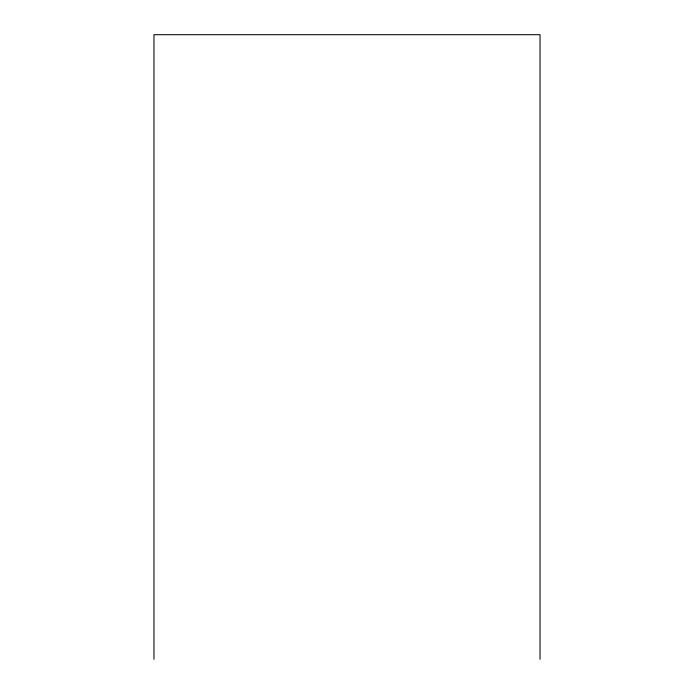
<?xml version="1.0" encoding="UTF-8"?>
<svg xmlns="http://www.w3.org/2000/svg" width="694" height="694" viewBox="0 0 694 694"><rect width="100%" height="100%" fill="white"/><g stroke="black" fill="none" stroke-linecap="round" stroke-linejoin="round"><path stroke-width="1.04" d="M540.036 659.3L540.036 34.7L153.964 34.7L153.964 659.3"/></g></svg>
